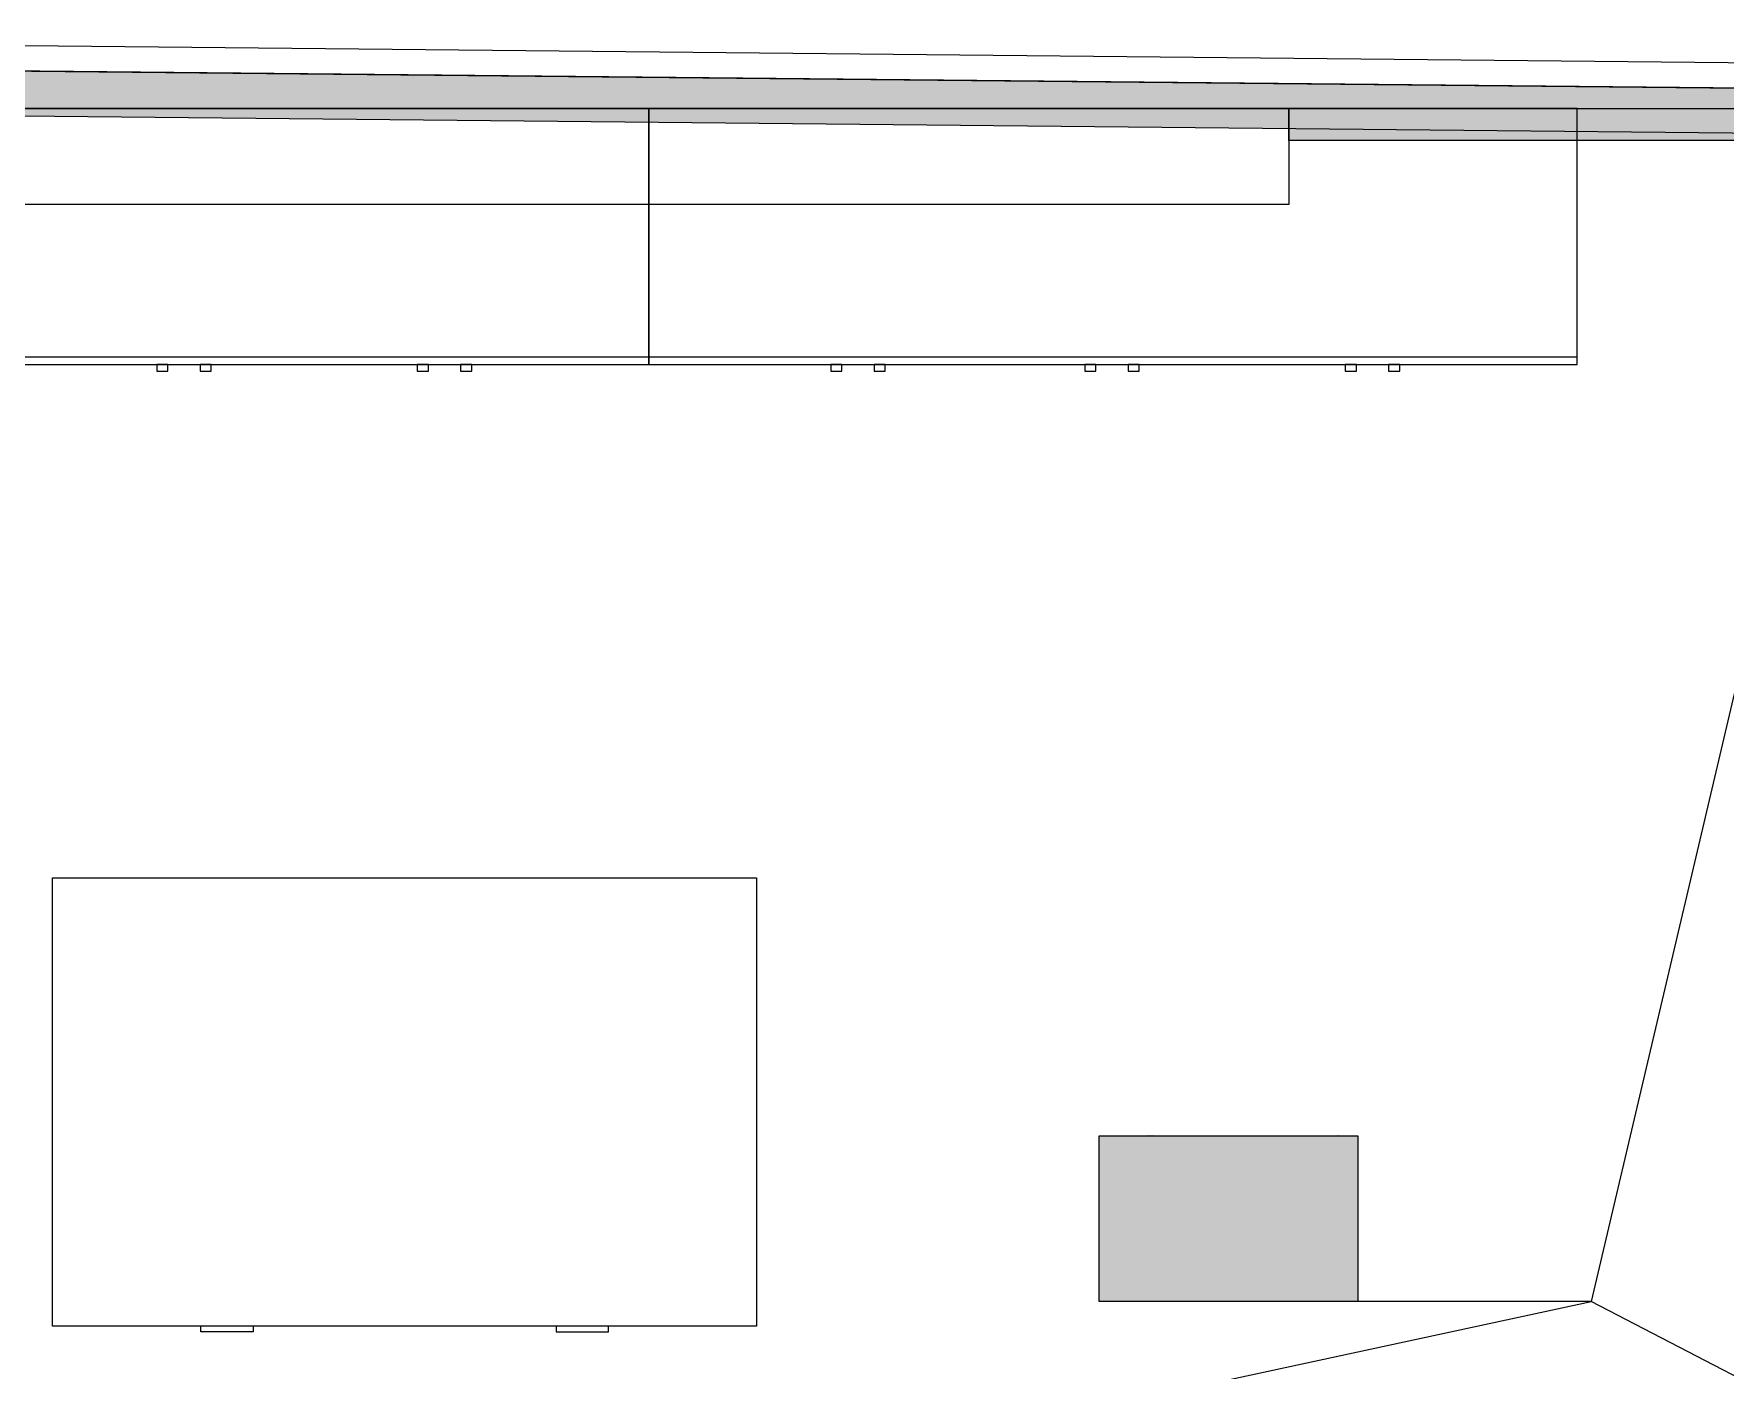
# Model space of a CAD drawing. Header units: millimetres. Extents: x 0 to 1189, y 0 to 841.
# Drawn here: x 257.91 to 284.33, y 632.36 to 653.24 of the extents above; entities that cross this region are included whole.
import ezdxf

# ---------------------------------------------------------------- set-up
doc = ezdxf.new("R2010")
doc.units = ezdxf.units.MM

msp = doc.modelspace()

# ---------------------------------------------------------------- hatches: boundary and pattern name
at = {"true_color": 0xf1d696}
h = msp.add_hatch(color=41, dxfattribs=at)
h.dxf.hatch_style = 2
h.paths.add_polyline_path([(240.398367, 652.828768), (300.172459, 652.233767), (300.172459, 651.533766), (240.398367, 652.128767)])
at = {"true_color": 0x999999}
h = msp.add_hatch(color=253, dxfattribs=at)
h.dxf.hatch_style = 2
h.paths.add_polyline_path([(289.517442, 652.069767), (289.517442, 651.569766), (277.517424, 651.569766), (277.517424, 652.069767)])
at = {"true_color": 0xffffff}
h = msp.add_hatch(color=7, dxfattribs=at)
h.dxf.hatch_style = 2
h.paths.add_polyline_path([(274.550419, 636.020742), (278.590426, 636.020742), (278.590426, 633.432738), (274.550419, 633.432738)])
h = msp.add_hatch(color=7, dxfattribs=at)
h.dxf.hatch_style = 2
h.paths.add_polyline_path([(274.550419, 636.020742), (278.590426, 636.020742), (278.590426, 633.432738), (274.550419, 633.432738)])
h = msp.add_hatch(color=7, dxfattribs=at)
h.dxf.hatch_style = 2
h.paths.add_polyline_path([(274.550419, 636.020742), (278.590426, 636.020742), (278.590426, 633.432738), (274.550419, 633.432738)])
at = {"true_color": 0x0077b0}
h = msp.add_hatch(color=144, dxfattribs=at)
h.paths.add_polyline_path([(275.761072, 634.624727), (275.761072, 635.431706), (275.731582, 635.588389), (275.642561, 635.719441), (275.513921, 635.805844), (275.357583, 635.835196), (275.201106, 635.805844), (275.069848, 635.719441), (274.982412, 635.588389), (274.954093, 635.431706), (274.954093, 634.624727), (274.982412, 634.468389), (275.069848, 634.339749), (275.201106, 634.250727), (275.357583, 634.221237), (275.513921, 634.250727), (275.642561, 634.339749), (275.731582, 634.468389)])
h.paths.add_polyline_path([(275.961715, 634.624727), (275.950561, 634.504071), (275.917135, 634.392045), (275.861488, 634.289011), (275.783672, 634.19533), (275.691903, 634.118031), (275.589851, 634.063521), (275.478187, 634.031232), (275.357583, 634.020595), (275.23585, 634.031232), (275.124143, 634.063521), (275.021944, 634.118031), (274.928737, 634.19533), (274.851007, 634.289011), (274.79555, 634.392045), (274.762313, 634.504071), (274.751246, 634.624727), (274.751246, 635.431706), (274.762313, 635.553439), (274.79555, 635.665146), (274.851007, 635.767345), (274.928737, 635.860552), (275.021944, 635.938368), (275.124143, 635.994015), (275.23585, 636.027441), (275.357583, 636.038594), (275.478239, 636.027484), (275.590264, 635.994359), (275.693299, 635.93953), (275.786979, 635.863308), (275.862883, 635.76967), (275.917548, 635.666524), (275.950613, 635.553869), (275.961715, 635.431706)])
h = msp.add_hatch(color=144, dxfattribs=at)
h.paths.add_polyline_path([(275.761072, 634.624727), (275.761072, 635.431706), (275.731582, 635.588389), (275.642561, 635.719441), (275.513921, 635.805844), (275.357583, 635.835196), (275.201106, 635.805844), (275.069848, 635.719441), (274.982412, 635.588389), (274.954093, 635.431706), (274.954093, 634.624727), (274.982412, 634.468389), (275.069848, 634.339749), (275.201106, 634.250727), (275.357583, 634.221237), (275.513921, 634.250727), (275.642561, 634.339749), (275.731582, 634.468389)])
h.paths.add_polyline_path([(275.961715, 634.624727), (275.950561, 634.504071), (275.917135, 634.392045), (275.861488, 634.289011), (275.783672, 634.19533), (275.691903, 634.118031), (275.589851, 634.063521), (275.478187, 634.031232), (275.357583, 634.020595), (275.23585, 634.031232), (275.124143, 634.063521), (275.021944, 634.118031), (274.928737, 634.19533), (274.851007, 634.289011), (274.79555, 634.392045), (274.762313, 634.504071), (274.751246, 634.624727), (274.751246, 635.431706), (274.762313, 635.553439), (274.79555, 635.665146), (274.851007, 635.767345), (274.928737, 635.860552), (275.021944, 635.938368), (275.124143, 635.994015), (275.23585, 636.027441), (275.357583, 636.038594), (275.478239, 636.027484), (275.590264, 635.994359), (275.693299, 635.93953), (275.786979, 635.863308), (275.862883, 635.76967), (275.917548, 635.666524), (275.950613, 635.553869), (275.961715, 635.431706)])
h = msp.add_hatch(color=144, dxfattribs=at)
h.paths.add_polyline_path([(275.761072, 634.624727), (275.761072, 635.431706), (275.731582, 635.588389), (275.642561, 635.719441), (275.513921, 635.805844), (275.357583, 635.835196), (275.201106, 635.805844), (275.069848, 635.719441), (274.982412, 635.588389), (274.954093, 635.431706), (274.954093, 634.624727), (274.982412, 634.468389), (275.069848, 634.339749), (275.201106, 634.250727), (275.357583, 634.221237), (275.513921, 634.250727), (275.642561, 634.339749), (275.731582, 634.468389)])
h.paths.add_polyline_path([(275.961715, 634.624727), (275.950561, 634.504071), (275.917135, 634.392045), (275.861488, 634.289011), (275.783672, 634.19533), (275.691903, 634.118031), (275.589851, 634.063521), (275.478187, 634.031232), (275.357583, 634.020595), (275.23585, 634.031232), (275.124143, 634.063521), (275.021944, 634.118031), (274.928737, 634.19533), (274.851007, 634.289011), (274.79555, 634.392045), (274.762313, 634.504071), (274.751246, 634.624727), (274.751246, 635.431706), (274.762313, 635.553439), (274.79555, 635.665146), (274.851007, 635.767345), (274.928737, 635.860552), (275.021944, 635.938368), (275.124143, 635.994015), (275.23585, 636.027441), (275.357583, 636.038594), (275.478239, 636.027484), (275.590264, 635.994359), (275.693299, 635.93953), (275.786979, 635.863308), (275.862883, 635.76967), (275.917548, 635.666524), (275.950613, 635.553869), (275.961715, 635.431706)])
h = msp.add_hatch(color=144, dxfattribs=at)
h.dxf.hatch_style = 2
h.paths.add_polyline_path([(278.184192, 635.694085), (277.952682, 635.462574), (277.882126, 635.431706), (277.805989, 635.456993), (277.780702, 635.53313), (277.808814, 635.603685), (278.204036, 635.998907), (278.244826, 636.028259), (278.285616, 636.038594), (278.361752, 636.013032), (278.387039, 635.936619), (278.387039, 634.119263), (278.361752, 634.044504), (278.285616, 634.020595), (278.209479, 634.044504), (278.184192, 634.119263)])
h = msp.add_hatch(color=144, dxfattribs=at)
h.dxf.hatch_style = 2
h.paths.add_polyline_path([(278.184192, 635.694085), (277.952682, 635.462574), (277.882126, 635.431706), (277.805989, 635.456993), (277.780702, 635.53313), (277.808814, 635.603685), (278.204036, 635.998907), (278.244826, 636.028259), (278.285616, 636.038594), (278.361752, 636.013032), (278.387039, 635.936619), (278.387039, 634.119263), (278.361752, 634.044504), (278.285616, 634.020595), (278.209479, 634.044504), (278.184192, 634.119263)])
h = msp.add_hatch(color=144, dxfattribs=at)
h.dxf.hatch_style = 2
h.paths.add_polyline_path([(278.184192, 635.694085), (277.952682, 635.462574), (277.882126, 635.431706), (277.805989, 635.456993), (277.780702, 635.53313), (277.808814, 635.603685), (278.204036, 635.998907), (278.244826, 636.028259), (278.285616, 636.038594), (278.361752, 636.013032), (278.387039, 635.936619), (278.387039, 634.119263), (278.361752, 634.044504), (278.285616, 634.020595), (278.209479, 634.044504), (278.184192, 634.119263)])
h = msp.add_hatch(color=144, dxfattribs=at)
h.dxf.hatch_style = 2
h.paths.add_polyline_path([(277.274612, 634.522752), (276.467633, 634.522752), (276.391497, 634.548315), (276.36621, 634.624727), (276.391497, 634.700864), (276.467633, 634.726151), (277.274612, 634.726151), (277.350749, 634.700864), (277.376036, 634.624727), (277.350749, 634.548315)])
h = msp.add_hatch(color=144, dxfattribs=at)
h.dxf.hatch_style = 2
h.paths.add_polyline_path([(277.274612, 634.522752), (276.467633, 634.522752), (276.391497, 634.548315), (276.36621, 634.624727), (276.391497, 634.700864), (276.467633, 634.726151), (277.274612, 634.726151), (277.350749, 634.700864), (277.376036, 634.624727), (277.350749, 634.548315)])
h = msp.add_hatch(color=144, dxfattribs=at)
h.dxf.hatch_style = 2
h.paths.add_polyline_path([(277.274612, 634.522752), (276.467633, 634.522752), (276.391497, 634.548315), (276.36621, 634.624727), (276.391497, 634.700864), (276.467633, 634.726151), (277.274612, 634.726151), (277.350749, 634.700864), (277.376036, 634.624727), (277.350749, 634.548315)])

# ---------------------------------------------------------------- linework, layer by layer
at = {"color": 7, "lineweight": 0}
for points in [[(239.498366, 653.237769), (301.07646, 652.624768)], [(239.510366, 652.837768), (300.87246, 652.226767)], [(300.87246, 652.226767), (239.698366, 652.835768)], [(240.398367, 652.128767), (300.172459, 651.533766)]]:
    msp.add_lwpolyline(points, dxfattribs=at)
at = {"color": 253, "lineweight": 0, "true_color": 0x999999}
for points in [[(267.517409, 652.069767), (253.017387, 652.069767)], [(257.517393, 652.069767), (277.517424, 652.069767)], [(267.517409, 648.069761), (267.517409, 652.069767)], [(267.517409, 652.069767), (267.517409, 648.069761)], [(282.017431, 652.069767), (267.517409, 652.069767)], [(277.517424, 652.069767), (277.517424, 650.569765)], [(277.517424, 651.569766), (277.517424, 652.069767)], [(277.517424, 652.069767), (289.517442, 652.069767)], [(282.017431, 648.069761), (282.017431, 652.069767)], [(289.517442, 651.569766), (277.517424, 651.569766)], [(277.517424, 650.569765), (257.517393, 650.569765)], [(253.017387, 648.189761), (267.517409, 648.189761)], [(253.017387, 648.069761), (267.517409, 648.069761)], [(260.000397, 648.069761), (259.826397, 648.069761)], [(259.826397, 648.069761), (259.826397, 647.967761)], [(259.826397, 647.967761), (260.000397, 647.967761)], [(260.000397, 647.967761), (260.000397, 648.069761)], [(260.676398, 648.069761), (260.503398, 648.069761)], [(260.503398, 648.069761), (260.503398, 647.967761)], [(260.503398, 647.967761), (260.676398, 647.967761)], [(260.676398, 647.967761), (260.676398, 648.069761)], [(264.070403, 648.069761), (263.896403, 648.069761)], [(263.896403, 648.069761), (263.896403, 647.967761)], [(263.896403, 647.967761), (264.070403, 647.967761)], [(264.070403, 647.967761), (264.070403, 648.069761)], [(264.747404, 648.069761), (264.573404, 648.069761)], [(264.573404, 648.069761), (264.573404, 647.967761)], [(264.573404, 647.967761), (264.747404, 647.967761)], [(264.747404, 647.967761), (264.747404, 648.069761)], [(267.517409, 648.189761), (282.017431, 648.189761)], [(267.517409, 648.069761), (282.017431, 648.069761)], [(270.531413, 648.069761), (270.357413, 648.069761)], [(270.357413, 648.069761), (270.357413, 647.967761)], [(270.357413, 647.967761), (270.531413, 647.967761)], [(270.531413, 647.967761), (270.531413, 648.069761)], [(271.207414, 648.069761), (271.034414, 648.069761)], [(271.034414, 648.069761), (271.034414, 647.967761)], [(271.034414, 647.967761), (271.207414, 647.967761)], [(271.207414, 647.967761), (271.207414, 648.069761)], [(274.500419, 648.069761), (274.326419, 648.069761)], [(274.326419, 648.069761), (274.326419, 647.967761)], [(274.326419, 647.967761), (274.500419, 647.967761)], [(274.500419, 647.967761), (274.500419, 648.069761)], [(275.17642, 648.069761), (275.00342, 648.069761)], [(275.00342, 648.069761), (275.00342, 647.967761)], [(275.00342, 647.967761), (275.17642, 647.967761)], [(275.17642, 647.967761), (275.17642, 648.069761)], [(278.570426, 648.069761), (278.396425, 648.069761)], [(278.396425, 648.069761), (278.396425, 647.967761)], [(278.396425, 647.967761), (278.570426, 647.967761)], [(278.570426, 647.967761), (278.570426, 648.069761)], [(279.247427, 648.069761), (279.073426, 648.069761)], [(279.073426, 648.069761), (279.073426, 647.967761)], [(279.073426, 647.967761), (279.247427, 647.967761)], [(279.247427, 647.967761), (279.247427, 648.069761)], [(258.198394, 633.051738), (258.198394, 640.051749)], [(258.198394, 640.051749), (269.198411, 640.051749)], [(269.198411, 640.051749), (269.198411, 633.051738)], [(269.198411, 633.051738), (258.198394, 633.051738)], [(260.513398, 632.961738), (260.513398, 633.051738)], [(261.331399, 632.961738), (260.513398, 632.961738)], [(261.331399, 633.051738), (261.331399, 632.961738)], [(266.066406, 633.051738), (266.066406, 632.961738)], [(266.066406, 632.961738), (266.884408, 632.961738)], [(266.884408, 632.961738), (266.884408, 633.051738)]]:
    msp.add_lwpolyline(points, dxfattribs=at)
at = {"color": 144, "lineweight": 0, "true_color": 0x0077b0}
for points in [[(286.091437, 649.803763), (282.236431, 633.432738)], [(274.550419, 636.020742), (278.590426, 636.020742)], [(274.550419, 633.432738), (274.550419, 636.020742)], [(274.550419, 636.020742), (278.590426, 636.020742)], [(274.550419, 633.432738), (274.550419, 636.020742)], [(274.550419, 636.020742), (278.590426, 636.020742)], [(274.550419, 633.432738), (274.550419, 636.020742)], [(278.590426, 636.020742), (278.590426, 633.432738)], [(278.590426, 636.020742), (278.590426, 633.432738)], [(278.590426, 636.020742), (278.590426, 633.432738)], [(243.720372, 625.127726), (282.236431, 633.432738)], [(278.590426, 633.432738), (274.550419, 633.432738)], [(278.590426, 633.432738), (274.550419, 633.432738)], [(278.590426, 633.432738), (274.550419, 633.432738)], [(282.236431, 633.432738), (278.590426, 633.432738)], [(282.236431, 633.432738), (278.590426, 633.432738)], [(282.236431, 633.432738), (278.590426, 633.432738)], [(298.849457, 624.817725), (282.236431, 633.432738)]]:
    msp.add_lwpolyline(points, dxfattribs=at)

doc.saveas('drawing.dxf')
